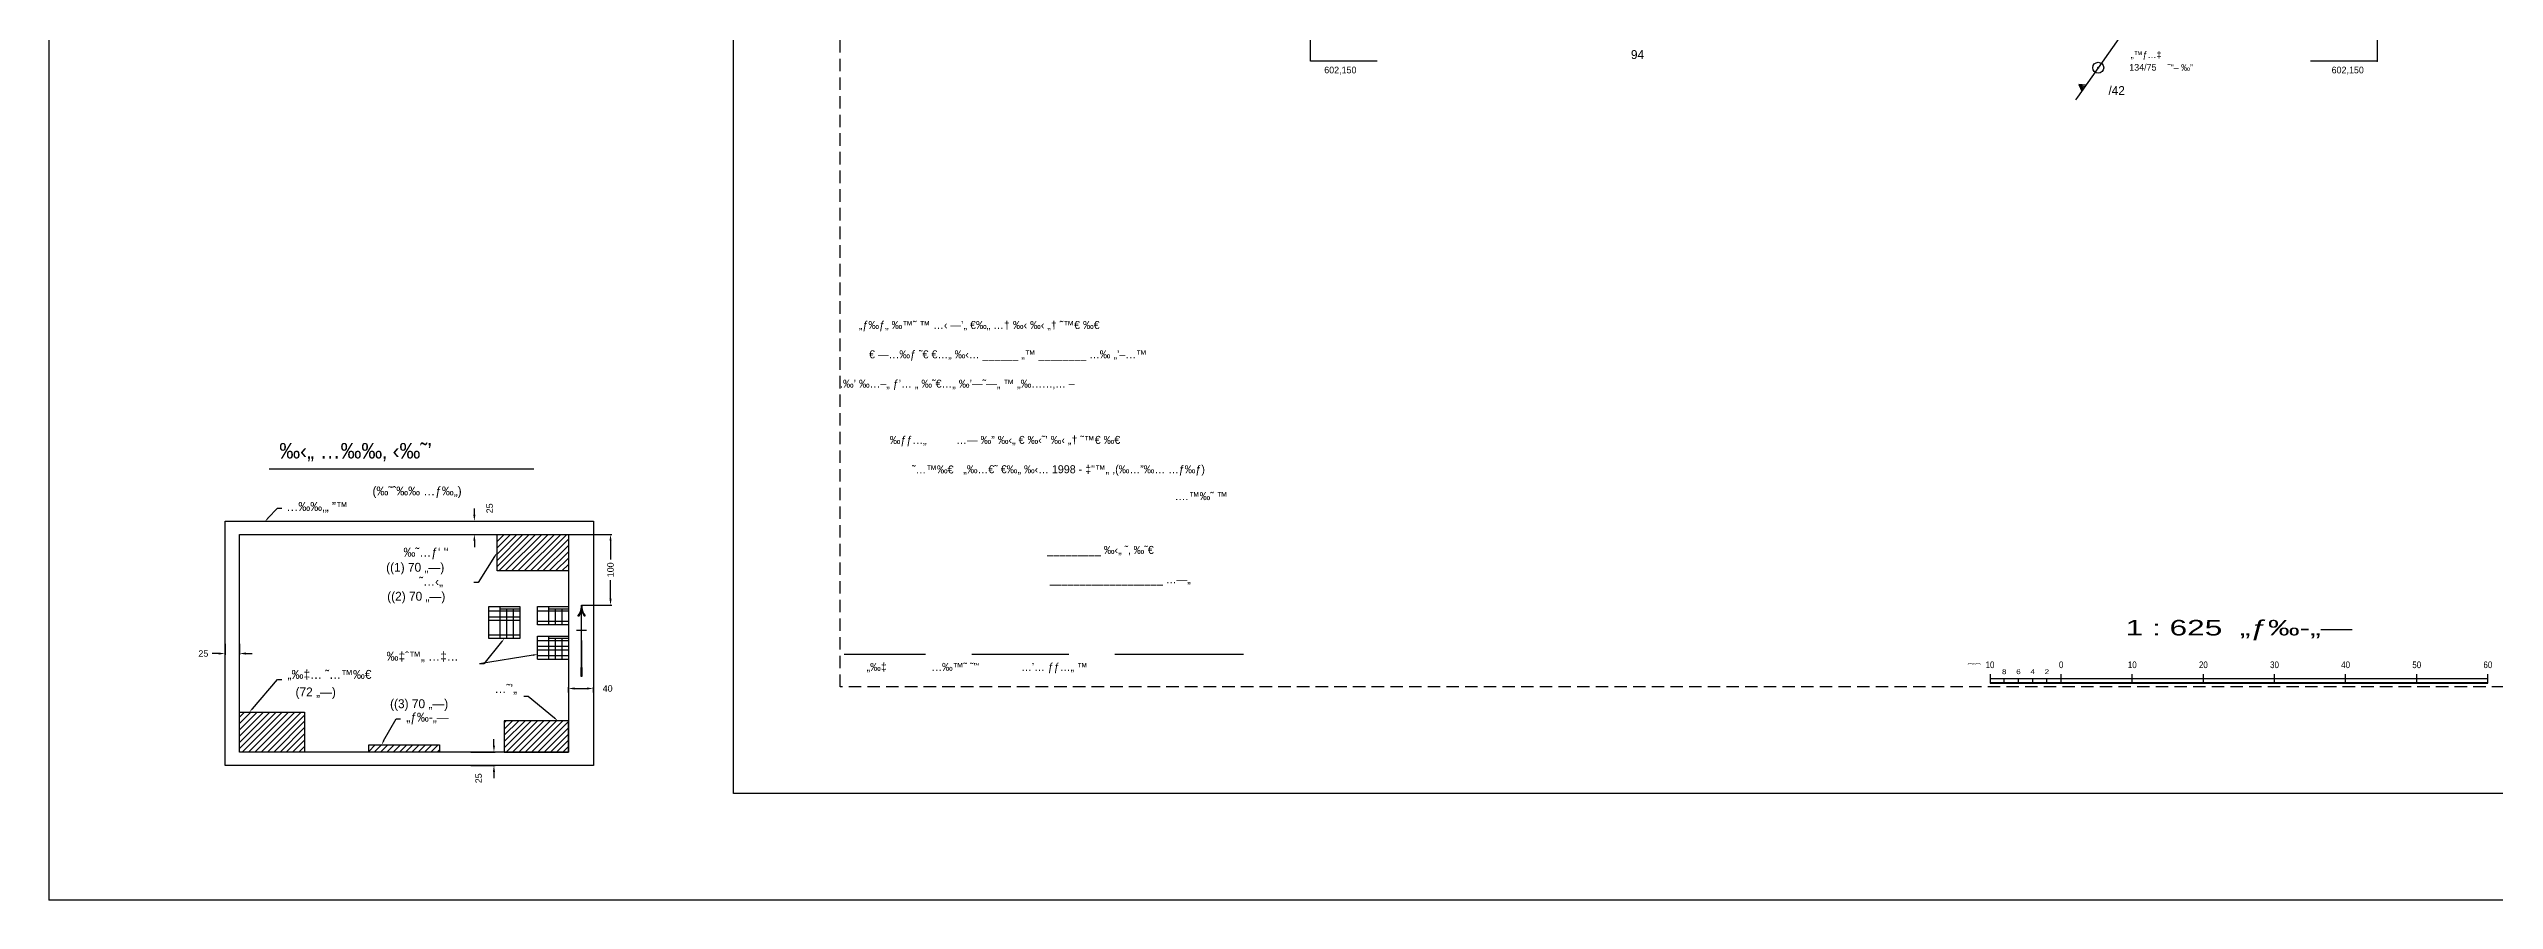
# Model space of a CAD drawing. Extents: x 173023 to 173570, y 602032 to 602387.
# Drawn here: x 173022.6 to 173366.4, y 602032 to 602151.7 of the extents above; entities that cross this region are included whole.
import ezdxf
from ezdxf.enums import TextEntityAlignment as Align

# ---------------------------------------------------------------- set-up
doc = ezdxf.new("R2010")
doc.units = 0
doc.header["$LTSCALE"] = 7
doc.linetypes.add('HIDDEN', pattern=[0.375, 0.25, -0.125])
for name, color, linetype in [('C1615', 7, 'Continuous'), ('C1650', 2, 'Continuous'), ('C1660', 7, 'Continuous'), ('C1662', 30, 'Continuous'), ('C1666', 6, 'Continuous'), ('C1680', 9, 'Continuous'), ('C1692', 4, 'Continuous')]:
    doc.layers.add(name, color=color, linetype=linetype)
doc.styles.get("Standard").update_dxf_attribs({"font": 'arial.ttf'})
doc.styles.add('TAZAR_HEBTXT', font='HEBTXT')
doc.dimstyles.get("Standard").update_dxf_attribs({"dimtxt": 0.18, "dimasz": 0.18, "dimexe": 0.18, "dimexo": 0.0625, "dimgap": 0.09, "dimtad": 0, "dimtih": 1, "dimtoh": 1, "dimdec": 4, "dimzin": 0, "dimdsep": 46, "dimtxsty": 'Standard', "dimcen": 0.09, "dimadec": 0, "dimazin": 0, "dimtfac": 1, "dimtdec": 4, "dimtofl": 0, "dimtmove": 2, "dimatfit": 3, "dimfxl": 0, "dimtolj": 1, "dimtzin": 0, "dimarcsym": 0})

# ---------------------------------------------------------------- blocks, each defined once
blk = doc.blocks.new('C1615')
for centre, radius in [((0, 0, 0.001), 1.25), ((0, 0, 0.002), 0.1)]:
    blk.add_circle(centre, radius)
at = {"style": 'TAZAR_HEBTXT'}
for tag, p in [('POINT_NAME', (0, 2.670605114756995)), ('UID', (-0.05155266656732493, -3.055201529743542))]:
    blk.add_attdef(tag, text='', height=2, dxfattribs=at).set_placement(p, align=Align.MIDDLE)
blk.add_attdef('MARK_DESC', (1.63819524444276, -0.9458413432370822), '', height=2, dxfattribs=at)
at = {"style": 'TAZAR_HEBTXT', "flags": 1}
for tag, p in [('MARK', (0.1031054584464925, -5.533306160843352)), ('SOURCE', (6.265592134013787e-08, -10.62427098656165)), ('TOPO', (6.265592134013787e-08, -8.030831048300115)), ('HEIGHT', (0.05155279187916761, -15.71377890976069)), ('CLASS', (0.05155279187916761, -13.12718311148961)), ('LEGAL_Y', (-0.05155260391140359, -21.58191771412808)), ('LEGAL_X', (0.05155279187916761, -18.81371070823083)), ('COMMENT', (-0.05155260391140359, -26.80241359831626)), ('LEGAL_Z', (-0.05155260391140359, -24.15884379326592))]:
    blk.add_attdef(tag, text='', height=2, dxfattribs=at).set_placement(p, align=Align.MIDDLE)
blk = doc.blocks.new('C1650_PLT')
for p, q in [((-0.02492247229636268, 0.7721895711304648), (-0.2616563982148179, 0.02800365612523812)), ((-2.301270546307529e-17, 0.8157102079417655), (-3.725157921601766e-16, 0.03675178998572659)), ((0.0228061297389741, 0.7645568963440085), (0.2404486117596253, 0.03563634212312516))]:
    blk.add_line(p, q)
blk.add_lwpolyline([(0.5005626833874054, -1.283424321679716e-16), (0, 0.867), (-0.5005626833874056, 3.208425278927729e-16)], close=True)
blk = doc.blocks.new('C1666')
at = {"style": 'TAZAR_HEBTXT'}
blk.add_attdef('TEXT', text='', height=2, dxfattribs=at).set_placement((0.01981868015718636, -0.02296761691104621), align=Align.MIDDLE)
blk = doc.blocks.new('*D35')
at = {"layer": 'C1680', "color": 0, "lineweight": -2}
for p, q in [((173047.4114827129, 602068.0361753405), (173047.4114827129, 602066.4805603843)), ((173049.4381958634, 602068.042951113), (173049.4381958634, 602066.4805603843)), ((173046.5114827129, 602066.6605603844), (173045.6114827129, 602066.6605603844)), ((173050.3381958634, 602066.6605603844), (173051.2381958634, 602066.6605603844))]:
    blk.add_line(p, q, dxfattribs=at)
at = {"layer": 'C1680', "color": 0}
for points in [[(173046.5114827129, 602066.8105603844), (173046.5114827129, 602066.5105603844), (173047.4114827129, 602066.6605603844)], [(173050.3381958634, 602066.8105603844), (173050.3381958634, 602066.5105603844), (173049.4381958634, 602066.6605603844)]]:
    blk.add_solid(points, dxfattribs=at)
at = {"layer": 'DEFPOINTS', "color": 0}
for p in [(173047.4114827129, 602068.0986753405), (173049.4381958634, 602068.105451113), (173049.4381958634, 602066.6605603844)]:
    blk.add_point(p, dxfattribs=at)
at = {"layer": 'C1680', "color": 0, "insert": (173044.3614827129, 602066.6605603844), "char_height": 0.9, "attachment_point": 5}
blk.add_mtext('\\A1;25', dxfattribs=at)
blk = doc.blocks.new('*D36')
at = {"layer": 'C1680', "color": 0, "lineweight": -2}
for p, q in [((173095.6881958634, 602061.1685778212), (173095.6881958634, 602061.9208753253)), ((173096.5881958634, 602061.7408753253), (173098.3025610583, 602061.7408753253)), ((173099.2025610582, 602061.1685778212), (173099.2025610582, 602061.9208753253))]:
    blk.add_line(p, q, dxfattribs=at)
at = {"layer": 'C1680', "color": 0}
for points in [[(173096.5881958634, 602061.8908753253), (173096.5881958634, 602061.5908753253), (173095.6881958634, 602061.7408753253)], [(173098.3025610583, 602061.8908753253), (173098.3025610583, 602061.5908753253), (173099.2025610582, 602061.7408753253)]]:
    blk.add_solid(points, dxfattribs=at)
at = {"layer": 'DEFPOINTS', "color": 0}
for p in [(173095.6881958634, 602061.1060778212), (173099.2025610582, 602061.7408753253), (173099.2025610582, 602061.1060778212)]:
    blk.add_point(p, dxfattribs=at)
at = {"layer": 'C1680', "color": 0, "insert": (173101.2025610582, 602061.7408753253), "char_height": 0.9, "attachment_point": 5}
blk.add_mtext('\\A1;40', dxfattribs=at)
blk = doc.blocks.new('*D37')
at = {"layer": 'C1680', "color": 0, "lineweight": -2}
for p, q in [((173085.2170671088, 602053.692951113), (173085.2170671088, 602054.592951113)), ((173081.9785578294, 602052.792951113), (173085.3970671088, 602052.792951113)), ((173081.9785578294, 602050.9111753405), (173085.3970671088, 602050.9111753405)), ((173085.2170671088, 602050.0111753405), (173085.2170671088, 602049.1111753405))]:
    blk.add_line(p, q, dxfattribs=at)
at = {"layer": 'C1680', "color": 0}
for points in [[(173085.0670671088, 602053.692951113), (173085.3670671088, 602053.692951113), (173085.2170671088, 602052.792951113)], [(173085.0670671088, 602050.0111753405), (173085.3670671088, 602050.0111753405), (173085.2170671088, 602050.9111753405)]]:
    blk.add_solid(points, dxfattribs=at)
at = {"layer": 'DEFPOINTS', "color": 0}
for p in [(173081.9160578294, 602052.792951113), (173081.9160578294, 602050.9111753405), (173085.2170671088, 602052.792951113)]:
    blk.add_point(p, dxfattribs=at)
at = {"layer": 'C1680', "color": 0, "insert": (173083.0670671088, 602049.1111753406), "char_height": 0.9, "attachment_point": 5, "rotation": 90}
blk.add_mtext('\\A1;25', dxfattribs=at)
blk = doc.blocks.new('*D38')
at = {"layer": 'C1680', "color": 0, "lineweight": -2}
for p, q in [((173093.7809784757, 602083.417951113), (173101.7871230665, 602083.417951113)), ((173101.6071230665, 602082.5179511129), (173101.6071230665, 602079.887943742)), ((173101.6071230665, 602074.3572542428), (173101.6071230665, 602076.9872616137)), ((173097.540264984, 602073.4572542427), (173101.7871230665, 602073.4572542427))]:
    blk.add_line(p, q, dxfattribs=at)
at = {"layer": 'C1680', "color": 0}
for points in [[(173101.4571230665, 602082.5179511129), (173101.7571230665, 602082.5179511129), (173101.6071230665, 602083.417951113)], [(173101.4571230665, 602074.3572542428), (173101.7571230665, 602074.3572542428), (173101.6071230665, 602073.4572542427)]]:
    blk.add_solid(points, dxfattribs=at)
at = {"layer": 'DEFPOINTS', "color": 0}
for p in [(173093.7184784757, 602083.417951113), (173097.477764984, 602073.4572542427), (173101.6071230665, 602073.4572542427)]:
    blk.add_point(p, dxfattribs=at)
at = {"layer": 'C1680', "color": 0, "insert": (173101.6071230664, 602078.4376026778), "char_height": 0.9, "attachment_point": 5, "rotation": 90}
blk.add_mtext('\\A1;100', dxfattribs=at)
blk = doc.blocks.new('*D39')
at = {"layer": 'C1680', "color": 0, "lineweight": -2}
for p, q in [((173081.9785578294, 602085.2861753405), (173082.6456391928, 602085.2861753405)), ((173082.4656391928, 602086.1861753406), (173082.4656391928, 602087.0861753406)), ((173081.9785578294, 602083.417951113), (173082.6456391928, 602083.417951113)), ((173082.4656391928, 602082.5179511129), (173082.4656391928, 602081.6179511129))]:
    blk.add_line(p, q, dxfattribs=at)
at = {"layer": 'C1680', "color": 0}
for points in [[(173082.3156391928, 602086.1861753406), (173082.6156391928, 602086.1861753406), (173082.4656391928, 602085.2861753405)], [(173082.3156391928, 602082.5179511129), (173082.6156391928, 602082.5179511129), (173082.4656391928, 602083.417951113)]]:
    blk.add_solid(points, dxfattribs=at)
at = {"layer": 'DEFPOINTS', "color": 0}
for p in [(173081.9160578294, 602085.2861753405), (173082.4656391928, 602085.2861753405), (173081.9160578294, 602083.417951113)]:
    blk.add_point(p, dxfattribs=at)
at = {"layer": 'C1680', "color": 0, "insert": (173084.6156391928, 602087.0861753406), "char_height": 0.9, "attachment_point": 5, "rotation": 90}
blk.add_mtext('\\A1;25', dxfattribs=at)

msp = doc.modelspace()

# ---------------------------------------------------------------- linework, layer by layer
at = {"layer": 'C1650'}
msp.add_lwpolyline([(173352.9687691784, 602252.156724871), (173348.79, 602245.0800000001), (173339.72, 602229.7200000001), (173335.956505149, 602219.6009343741), (173335.19, 602217.54), (173332.35, 602207.16), (173331.86, 602195.52), (173332.1090322065, 602187.3402498323), (173332.25, 602182.7100000001), (173327.88, 602173.31), (173321.99, 602163.88), (173316.11, 602156.6900000001), (173314.21, 602153.9800000001), (173307.8555370231, 602144.9364019663), (173307.5773030308, 602144.5516703997)], dxfattribs=at)
at = {"layer": 'C1660', "linetype": 'Continuous'}
for points in [[(173314.21, 602153.9800000001), (173310.76, 602149.0700000001)], [(173310.76, 602149.0700000001), (173307.8555370231, 602144.9364019663)]]:
    msp.add_lwpolyline(points, dxfattribs=at)
at = {"layer": 'C1662'}
msp.add_point((173350, 602150), dxfattribs=at)
at = {"layer": 'C1680'}
for p, q in [((173022.6483212875, 602387.3584105028), (173022.6483212875, 602031.9699202715)), ((173200, 602150), (173200, 602159.375)), ((173350, 602159.375), (173350, 602150)), ((173209.375, 602150), (173200, 602150)), ((173350, 602150), (173340.625, 602150)), ((173053.6016155109, 602092.6491117337), (173090.8243312785, 602092.6491117337)), ((173047.4114827129, 602085.2861753405), (173099.2025610583, 602085.2861753405)), ((173047.4114827129, 602050.9111753405), (173047.4114827129, 602085.2861753405)), ((173099.2025610582, 602085.2861753405), (173099.2025610582, 602050.9111753405)), ((173085.6499237389, 602078.8849302821), (173090.1829445698, 602083.417951113)), ((173085.6499237389, 602079.7688137586), (173089.2990610933, 602083.417951113)), ((173085.6499237389, 602080.6526972351), (173088.4151776168, 602083.417951113)), ((173085.6499237389, 602081.5365807116), (173087.5312941403, 602083.417951113)), ((173085.6499237389, 602082.4204641881), (173086.6474106638, 602083.417951113)), ((173085.6499237389, 602083.3043476646), (173085.7635271873, 602083.417951113)), ((173085.9268378895, 602078.2779609562), (173091.0668280463, 602083.417951113)), ((173086.810721366, 602078.2779609562), (173091.9507115227, 602083.417951113)), ((173087.6946048425, 602078.2779609562), (173092.8345949992, 602083.417951113)), ((173088.578488319, 602078.2779609562), (173093.7184784757, 602083.417951113)), ((173089.4623717955, 602078.2779609562), (173094.6023619522, 602083.417951113)), ((173090.3462552719, 602078.2779609562), (173095.4862454286, 602083.417951113)), ((173091.2301387484, 602078.2779609562), (173095.6881958634, 602082.7360180712)), ((173092.1140222249, 602078.2779609562), (173095.6881958634, 602081.8521345948)), ((173092.9979057014, 602078.2779609562), (173095.6881958634, 602080.9682511183)), ((173093.8817891779, 602078.2779609562), (173095.6881958634, 602080.0843676418)), ((173094.7656726544, 602078.2779609562), (173095.6881958634, 602079.2004841653)), ((173095.6495561308, 602078.2779609562), (173095.6881958634, 602078.3166006888)), ((173086.0651960444, 602072.9595285181), (173088.8776960444, 602072.9595285181)), ((173087.0026960444, 602072.9595285181), (173087.0026960444, 602071.3345285181)), ((173087.0026960444, 602071.3345285181), (173087.0026960444, 602068.7720285181)), ((173087.9401960444, 602072.9595285181), (173087.9401960444, 602071.3345285181)), ((173087.9401960444, 602071.3345285181), (173087.9401960444, 602068.7720285181)), ((173092.8947681167, 602072.9645278197), (173095.7072681167, 602072.9645278197)), ((173093.8322681167, 602072.9645278197), (173093.8323681167, 602070.7145278197)), ((173094.7697681167, 602072.9645278197), (173094.7698681167, 602070.7145278197)), ((173097.0308480864, 602071.9628390415), (173097.1937159969, 602071.9628390415)), ((173097.5158287437, 602073.1066825445), (173097.5431693183, 602073.4572542427)), ((173097.5431693183, 602063.4973433401), (173097.5431693183, 602073.4572542427)), ((173097.5431693183, 602073.4572542427), (173097.5688649791, 602073.1066825445)), ((173097.9003297356, 602071.9628390415), (173098.052957163, 602071.9628390415)), ((173092.8948681167, 602068.8083278197), (173095.7073681167, 602068.8083278197)), ((173093.8323681167, 602068.8083278197), (173093.8323681167, 602067.1833278197)), ((173094.7698681167, 602068.8083278197), (173094.7698681167, 602067.1833278197)), ((173096.845975479, 602069.9712853845), (173098.2403631575, 602069.9712853845)), ((173097.5431693183, 602068.4772988759), (173097.4435701501, 602063.4973433401)), ((173097.6427684864, 602063.4973433401), (173097.5431693183, 602068.4772988759)), ((173093.8323681167, 602067.1833278197), (173093.8323681167, 602065.8708278197)), ((173094.7698681167, 602067.1833278197), (173094.7698681167, 602065.8708278197)), ((173145.8966194962, 602066.516146312), (173134.442989398, 602066.516146312)), ((173166.0439674734, 602066.516146312), (173152.3824098955, 602066.516146312)), ((173190.6071729608, 602066.516146312), (173172.5297578727, 602066.516146312)), ((173097.4435701501, 602063.4973433401), (173097.6427684864, 602063.4973433401)), ((173049.4381958634, 602053.2798041244), (173054.578814537, 602058.420422798)), ((173049.4381958634, 602054.1636876009), (173053.6949310606, 602058.420422798)), ((173049.4381958634, 602055.0475710774), (173052.8110475841, 602058.420422798)), ((173049.4381958634, 602055.9314545539), (173051.9271641076, 602058.420422798)), ((173049.4381958634, 602056.8153380303), (173051.0432806311, 602058.420422798)), ((173049.4381958634, 602057.6992215068), (173050.1593971546, 602058.420422798)), ((173049.8352263284, 602052.792951113), (173055.4626980135, 602058.420422798)), ((173050.7191098049, 602052.792951113), (173056.34658149, 602058.420422798)), ((173051.6029932814, 602052.792951113), (173057.2304649665, 602058.420422798)), ((173052.4868767579, 602052.792951113), (173058.114348443, 602058.420422798)), ((173053.3707602344, 602052.792951113), (173058.5907750167, 602058.0129658952)), ((173054.2546437109, 602052.792951113), (173058.5907750167, 602057.1290824189)), ((173055.1385271873, 602052.792951113), (173058.5907750167, 602056.2451989424)), ((173056.0224106638, 602052.792951113), (173058.5907750167, 602055.3613154659)), ((173056.9062941403, 602052.792951113), (173058.5907750167, 602054.4774319894)), ((173086.6711204221, 602053.3896226708), (173090.467950637, 602057.1864528857)), ((173086.6711204221, 602054.2735061473), (173089.5840671605, 602057.1864528857)), ((173086.6711204221, 602055.1573896238), (173088.700183684, 602057.1864528857)), ((173086.6711204221, 602056.0412731003), (173087.8163002076, 602057.1864528857)), ((173086.6711204221, 602056.9251565768), (173086.9324167311, 602057.1864528857)), ((173086.9583323407, 602052.792951113), (173091.3518341135, 602057.1864528857)), ((173087.8422158172, 602052.792951113), (173092.23571759, 602057.1864528857)), ((173088.7260992937, 602052.792951113), (173093.1196010665, 602057.1864528857)), ((173089.6099827702, 602052.792951113), (173094.003484543, 602057.1864528857)), ((173090.4938662467, 602052.792951113), (173094.8873680194, 602057.1864528857)), ((173091.3777497232, 602052.792951113), (173095.6881958634, 602057.1033972533)), ((173092.2616331996, 602052.792951113), (173095.6881958634, 602056.2195137768)), ((173093.1455166761, 602052.792951113), (173095.6881958634, 602055.3356303003)), ((173094.0294001526, 602052.792951113), (173095.6881958634, 602054.4517468238)), ((173099.2025610583, 602050.9111753405), (173047.4114827129, 602050.9111753405)), ((173057.7901776168, 602052.792951113), (173058.5907750167, 602053.5935485129)), ((173067.6047712452, 602053.7687099766), (173067.649873669, 602053.8138124003)), ((173067.6047712452, 602052.8848265001), (173068.5337571455, 602053.8138124003)), ((173068.3860372872, 602052.7822090655), (173069.417640622, 602053.8138124003)), ((173069.2699207636, 602052.7822090655), (173070.3015240984, 602053.8138124003)), ((173070.1538042401, 602052.7822090655), (173071.1854075749, 602053.8138124003)), ((173071.0376877166, 602052.7822090655), (173072.0692910514, 602053.8138124003)), ((173071.9215711931, 602052.7822090655), (173072.9531745279, 602053.8138124003)), ((173072.8054546696, 602052.7822090655), (173073.8370580044, 602053.8138124003)), ((173073.6893381461, 602052.7822090655), (173074.7209414809, 602053.8138124003)), ((173074.5732216226, 602052.7822090655), (173075.6048249574, 602053.8138124003)), ((173075.457105099, 602052.7822090655), (173076.4887084338, 602053.8138124003)), ((173076.3409885755, 602052.7822090655), (173077.3725919103, 602053.8138124003)), ((173077.224872052, 602052.7822090655), (173077.5519058996, 602053.1092429132)), ((173094.9132836291, 602052.792951113), (173095.6881958634, 602053.5678633474)), ((173570.4340557384, 602031.9699202715), (173022.6483212875, 602031.9699202715))]:
    msp.add_line(p, q, dxfattribs=at)
at = {"layer": 'C1680', "linetype": 'Continuous'}
for p, q in [((173295.5511609653, 602063.7649663741), (173295.5511609653, 602062.5149843742)), ((173295.5511609653, 602063.1399753741), (173365.5501609653, 602063.1399753741)), ((173297.5511319653, 602062.5149843742), (173297.5511319653, 602063.1399753741)), ((173299.5511039653, 602062.5149843742), (173299.5511039653, 602063.1399753741)), ((173301.5510749653, 602062.5149843742), (173301.5510749653, 602063.1399753741)), ((173303.5510469653, 602062.5149843742), (173303.5510469653, 602063.1399753741)), ((173305.5510179652, 602062.5149843742), (173305.5510179652, 602063.7649663741)), ((173315.5508749653, 602062.5149843742), (173315.5508749653, 602063.7649663741)), ((173325.5507319653, 602062.5149843742), (173325.5507319653, 602063.7649663741)), ((173335.5505899652, 602062.5149843742), (173335.5505899652, 602063.7649663741)), ((173345.5504469653, 602062.5149843742), (173345.5504469653, 602063.7649663741)), ((173355.5503039653, 602062.5149843742), (173355.5503039653, 602063.7649663741)), ((173365.5501609653, 602062.5149843742), (173365.5501609653, 602063.7649663741))]:
    msp.add_line(p, q, dxfattribs=at)
at = {"layer": 'C1680'}
for points in [[(173555.4340557384, 602372.3584105028), (173555.4340557384, 602046.9699202715), (173118.8929857162, 602046.9699202715), (173118.8929857162, 602372.3584105028)], [(173049.4381958634, 602052.792951113), (173049.4381958634, 602083.417951113), (173095.6881958634, 602083.417951113), (173095.6881958634, 602052.792951113)], [(173095.6881958634, 602083.417951113), (173095.6881958634, 602078.2779609562), (173085.649923739, 602078.2779609562), (173085.649923739, 602083.417951113)], [(173088.8776960444, 602071.3345285181), (173088.8776960444, 602068.7720285181), (173084.5026960444, 602068.7720285181), (173084.5026960444, 602071.3345285181), (173084.5026960444, 602073.2720285181), (173088.8776960444, 602073.2720285181)], [(173095.7073681167, 602070.7145278197), (173091.3323681167, 602070.7145278197), (173091.3322681167, 602073.2770278197), (173095.7072681167, 602073.2770278197)], [(173049.4381958634, 602052.792951113), (173049.4381958634, 602058.420422798), (173058.5907750167, 602058.420422798), (173058.5907750167, 602052.792951113)], [(173095.6881958634, 602052.792951113), (173095.6881958634, 602057.1864528857), (173086.6711204221, 602057.1864528857), (173086.6711204221, 602052.792951113)], [(173067.6047712452, 602052.7822090655), (173067.6047712452, 602053.8138124003), (173077.5519058996, 602053.8138124003), (173077.5519058996, 602052.7822090655)]]:
    msp.add_lwpolyline(points, close=True, dxfattribs=at)
at = {"layer": 'C1680', "color": 1, "linetype": 'HIDDEN'}
msp.add_lwpolyline([(173530.6172767501, 602061.9699202715), (173133.8929857162, 602061.9699202715), (173133.8929857162, 602357.3584105028), (173530.4340557384, 602357.3584105028)], dxfattribs=at)
at = {"layer": 'C1680'}
for points in [[(173084.5026960444, 602072.6470285181), (173088.8776960444, 602072.6470285181)], [(173084.5026960444, 602071.8345285181), (173088.8776960444, 602071.8345285181)], [(173084.5026960444, 602071.3345285181), (173088.8776960444, 602071.3345285181)], [(173086.0651960444, 602073.2720285181), (173086.0651960444, 602071.3345285181), (173086.0651960444, 602068.7720285181)], [(173091.3322681167, 602072.6520278197), (173095.7072681167, 602072.6520278197)], [(173091.3323681167, 602071.2145278197), (173095.7073681167, 602071.2145278197)], [(173092.8947681167, 602073.2770278197), (173092.8948681167, 602070.7145278197)], [(173084.5026960444, 602069.2720285181), (173088.8776960444, 602069.2720285181)], [(173091.3323681167, 602065.8708278197), (173091.3323681167, 602067.1833278197), (173091.3323681167, 602069.1208278197), (173095.7073681167, 602069.1208278197), (173095.7073681167, 602067.1833278197)], [(173091.3323681167, 602068.4958278197), (173095.7073681167, 602068.4958278197)], [(173091.3323681167, 602067.6833278197), (173095.7073681167, 602067.6833278197)], [(173092.8948681167, 602069.1208278197), (173092.8948681167, 602067.1833278197), (173092.8948681167, 602065.8708278197)], [(173091.3323681167, 602067.1833278197), (173095.7073681167, 602067.1833278197)], [(173091.3323681167, 602066.3708278197), (173095.7073681167, 602066.3708278197)], [(173091.3323681167, 602065.8708278197), (173095.7073681167, 602065.8708278197)], [(173095.7073681167, 602067.1833278197), (173095.7073681167, 602065.8708278197)]]:
    msp.add_lwpolyline(points, dxfattribs=at)
at = {"layer": 'C1680', "linetype": 'Continuous', "const_width": 0.25}
msp.add_lwpolyline([(173295.5511609653, 602062.5149843742), (173365.5501609653, 602062.5149843742)], dxfattribs=at)
at = {"layer": 'C1680'}
for points in [[(173053.4384611575, 602085.6877642447, 0), (173054.7716389488, 602087.1327960335, 0)], [(173054.7716389488, 602087.1327960335, 0), (173055.3966389488, 602087.1327960335, 0)], [(173085.3173909387, 602080.3187614232, 0), (173083.0174539142, 602076.6586284111, 0)], [(173083.0174539142, 602076.6586284111, 0), (173082.3924539142, 602076.6586284111, 0)], [(173086.2958538843, 602068.2871375398, 0), (173083.8114496072, 602065.2322645327, 0)], [(173090.715117165, 602066.4289643003, 0), (173083.1864496072, 602065.2322645327, 0)], [(173083.8114496072, 602065.2322645327, 0), (173083.1864496072, 602065.2322645327, 0)], [(173051.2501771427, 602058.8950192224, 0), (173054.7766360557, 602063.0104713117, 0)], [(173054.7766360557, 602063.0104713117, 0), (173055.4016360557, 602063.0104713117, 0)], [(173069.7131379228, 602054.3589022701, 0), (173071.4505216522, 602057.4559887486, 0)], [(173071.4505216522, 602057.4559887486, 0), (173072.0755216522, 602057.4559887486, 0)], [(173090.0221410466, 602060.629979204, 0), (173089.3971410466, 602060.629979204, 0)], [(173093.7314130221, 602057.5831586916, 0), (173090.0221410466, 602060.629979204, 0)]]:
    msp.add_polyline3d(points, dxfattribs=at)
for centre, radius, start, end in [((173095.5309126572, 602073.2736352559), 1.991982180526819, 318.8497328418095, 356.0974007733209), ((173095.5341012861, 602073.241951057), 1.991982180526819, 320.0491490981578, 359.8899667054138), ((173095.5379660534, 602073.2089663675), 1.991982180526819, 321.2758519917195, 1.873186706423937), ((173095.5427098063, 602073.1737477033), 1.991982180526819, 322.5628132049538, 3.589272772143976), ((173095.5484409588, 602073.1364055601), 1.991982180526819, 323.9036354500591, 5.199693010243014), ((173095.4291628969, 602073.1635268751), 2.134314624423467, 325.7667224461097, 7.910230228559978), ((173099.6357591914, 602073.1674887841), 2.112556839022019, 172.1162630558113, 214.7664790625048), ((173099.5363786404, 602073.135155043), 1.991982180526819, 174.634354883646, 216.0518627200467), ((173099.5411895105, 602073.1660323689), 1.991982180526819, 175.945754062178, 217.1582194295671), ((173099.5468997138, 602073.2077091706), 1.991982180526819, 177.9381853121914, 218.6778126794025), ((173099.550894669, 602073.2416925885), 1.991982180526819, 179.977795091138, 219.9411536748399), ((173099.5539942572, 602073.2723735579), 1.991982180526819, 183.7786208722123, 221.1020894659246)]:
    msp.add_arc(centre, radius, start, end, dxfattribs=at)
at = {"layer": 'C1680', "extrusion": (0, 0, -1)}
for points in [[(-173053.5150216042, 602085.6171300289), (-173053.0146558626, 602085.2284015645), (-173053.3619007108, 602085.7583984606)], [(-173085.2291918368, 602080.3741835565), (-173085.649923739, 602080.8479560346), (-173085.4055900406, 602080.2633392898)], [(-173086.2150387213, 602068.3528612332), (-173086.6901960444, 602068.7720285181), (-173086.3766690474, 602068.2214138465)], [(-173090.6987649118, 602066.5318394589), (-173091.3323681167, 602066.5270778197), (-173090.7314694182, 602066.3260891417)], [(-173051.3292765467, 602058.8272403266), (-173050.8435037677, 602058.420422798), (-173051.1710777386, 602058.9627981182)], [(-173093.7975306564, 602057.6636518769), (-173094.2143721337, 602057.1864528857), (-173093.6652953877, 602057.5026655063)], [(-173069.8039862344, 602054.3079387663), (-173069.4073569001, 602053.8138124003), (-173069.6222896112, 602054.4098657739)]]:
    msp.add_solid(points, dxfattribs=at)
at = {"layer": 'C1680'}
msp.add_solid([(173097.4435701501, 602063.4973433401), (173097.5431693183, 602068.4772988759), (173097.6427684864, 602063.4973433401)], dxfattribs=at)

# ---------------------------------------------------------------- block references
at = {"layer": 'C1615'}
ref = msp.add_blockref('C1615', (173310.76, 602149.0700000001), dxfattribs=dict(at, xscale=0.6200000000000001, yscale=0.6200000000000001, zscale=0.6200000000000001))
ref.add_attrib('POINT_NAME', '/42', dxfattribs={"layer": '0', "height": 1.24, "style": 'TAZAR_HEBTXT'}).set_placement((173313.353788479, 602145.885754835), align=Align.MIDDLE)
at = {"layer": 'C1650', "rotation": 54.78594265852841}
msp.add_blockref('C1650_PLT', (173308.7385199812, 602146.1930530748), dxfattribs=at)
at = {"layer": 'C1666', "xscale": 0.625, "yscale": 0.625, "zscale": 0.625}
msp.add_blockref('C1666', (173245.9818306557, 602150.9391396267), dxfattribs=at).add_auto_attribs({'TEXT': '94'})

# ---------------------------------------------------------------- texts
at = {"layer": 'C1680', "style": 'TAZAR_HEBTXT'}
for s, height, p in [('602,150', 0.9375, (173201.951594259, 602148.2846640744)), ('602,150', 0.9375, (173343.5804040601, 602148.2846640744)), ('„ƒ‰ƒ„ ‰™˜ ™ …‹ —’„ €‰„ …† ‰‹ ‰‹ „† ˜™€ ‰€', 1.125, (173136.5227480692, 602112.3163775781)), ('€ —…‰ƒ ˜€ €…„ ‰‹… ______ „™ ________ …‰ „’–…™', 1.125, (173137.9485744093, 602108.1892725569)), ('.‰’ ‰…–„ ƒ’… „ ‰˜€…„ ‰’—˜—„ ™ „‰……‚… –', 1.125, (173133.8569243462, 602104.0621675357)), ('‰‹„ …‰‰‚ ‹‰˜’', 2.1875, (173055.0443562824, 602094.0909490208)), (' ‰ƒƒ…„', 1.125, (173140.4434864061, 602096.1348357665)), ('…— ‰” ‰‹„ € ‰‹˜’ ‰‹ „† ˜™€ ‰€', 1.125, (173150.2051867096, 602096.1518837543)), ('˜…™‰€', 1.125, (173143.9856515392, 602091.9955631979)), ('„‰…€˜ €‰„ ‰‹… 1998 - ‡"™„ ,(‰…”‰… …ƒ‰ƒ)', 1.125, (173151.2059319088, 602092.024778733)), ('(‰˜ˆ‰‰ …ƒ‰„)', 1.25, (173068.1391974653, 602088.9041847613)), (' .…™‰˜ ™', 1.125, (173180.5754498584, 602088.2415990536)), ('…‰‰‚„ ”™', 1.25, (173056.0398748686, 602086.721628555)), ("‰˜…ƒ‘ '‘", 1.25, (173072.4995343963, 602080.2875791477)), ('_________ ‰‹„ ˜‚ ‰˜€', 1.125, (173163.0155476458, 602080.6752396949)), ('((1) 70 „—)', 1.25, (173070.0617136638, 602078.1662472741)), ('((2) 70 „—)', 1.25, (173070.2104752678, 602074.0917927201)), ('˜…‹„', 1.25, (173074.7118513675, 602076.1861548518)), ('___________________ …—„', 1.125, (173163.3588735346, 602076.5481346736)), ('„‰‡… ˜…™‰€', 1.25, (173056.2026539062, 602063.1002957791)), ('‰‡ˆ™„ …‡…', 1.25, (173070.1209454272, 602065.6565068555)), ('„‰‡               …‰™˜ ˜”‘              …’… ƒƒ…„ ™', 1.125, (173137.5994288107, 602064.2208179276)), ('(72 „—)', 1.25, (173057.3241456285, 602060.6343235448)), ('…˜’„', 1.25, (173085.3010750294, 602061.101416277)), ('((3) 70 „—)', 1.25, (173070.6130326141, 602058.9757368134)), ('„ƒ‰-„—', 1.25, (173072.9031695453, 602057.0809887486))]:
    msp.add_text(s, height=height, dxfattribs=at).set_placement(p)
for s, height, width, p, p2 in [('1 : 625  „ƒ‰-„—', 2.1875, 1.043054237553664, (173314.6131609653, 602069.2023953742), (173346.4881609653, 602069.2023953742)), ('˜ˆ', 0.6875, 0.9509812760345975, (173292.4574219653, 602064.5712133741), (173294.3324219653, 602064.5712133741)), ('10', 0.9375, 0.9333333333333336, (173294.9261609653, 602064.6087163741), (173296.1761609653, 602064.6087163741)), ('8', 0.6875, 1.363636363636364, (173297.2386319653, 602063.7587253741), (173297.8636319653, 602063.7587253741)), ('6', 0.6875, 1.468531468531469, (173299.2386039653, 602063.7587253741), (173299.8636039653, 602063.7587253741)), ('4', 0.6875, 1.272727272727273, (173301.2385749653, 602063.7587253741), (173301.8635749653, 602063.7587253741)), ('2', 0.6875, 1.363636363636364, (173303.2385469653, 602063.7587253741), (173303.8635469653, 602063.7587253741)), ('10', 0.9375, 0.9333333333333336, (173314.9258749653, 602064.6087163741), (173316.1758749653, 602064.6087163741)), ('20', 0.9375, 0.8235294117647058, (173324.9257319653, 602064.6087163741), (173326.1757319653, 602064.6087163741)), ('30', 0.9375, 0.8235294117647061, (173334.9255899652, 602064.6087163741), (173336.1755899652, 602064.6087163741)), ('40', 0.9375, 0.8235294117647061, (173344.9254469653, 602064.6087163741), (173346.1754469653, 602064.6087163741)), ('50', 0.9375, 0.823529411764706, (173354.9253039653, 602064.6087163741), (173356.1753039653, 602064.6087163741)), ('60', 0.9375, 0.8235294117647061, (173364.9251609653, 602064.6087163741), (173366.1751609653, 602064.6087163741))]:
    msp.add_text(s, height=height, dxfattribs=dict(at, width=width)).set_placement(p, p2, align=Align.FIT)
msp.add_text('0', height=0.9375, dxfattribs=at).set_placement((173305.2385179652, 602064.6087163741), (173305.8635179652, 602064.6087163741), align=Align.FIT)
at = {"layer": 'C1692', "style": 'TAZAR_HEBTXT'}
for s, p in [('„™ƒ…‡', (173315.3380090838, 602150.4448240985)), ('134/75', (173315.1269906526, 602148.6626232971)), ('˜"– ‰”', (173320.5154238732, 602148.6356375407))]:
    msp.add_text(s, height=0.9375, dxfattribs=at).set_placement(p)

# ---------------------------------------------------------------- dimensions: what is measured, and where the dimension line sits
at = {"layer": 'C1680'}
for base, p1, p2, picture, middle in [((173082.4656391928, 602085.2861753405), (173081.9160578294, 602083.417951113), (173081.9160578294, 602085.2861753405), '*D39', (173084.6156391928, 602087.0861753406)), ((173085.2170671088, 602052.792951113), (173081.9160578294, 602050.9111753405), (173081.9160578294, 602052.792951113), '*D37', (173083.0670671088, 602049.1111753406))]:
    dim = msp.add_linear_dim(base=base, p1=p1, p2=p2, angle=90, text='25', dimstyle='Standard', override={"dimtxt": 0.9, "dimasz": 0.9, "dimgap": 0.5}, dxfattribs=at)
    dim.commit()
    dim.dimension.update_dxf_attribs({"geometry": picture, "text_midpoint": middle, "dimtype": 160, "text_rotation": 90})
dim = msp.add_linear_dim(base=(173101.6071230665, 602073.4572542427), p1=(173093.7184784757, 602083.417951113), p2=(173097.477764984, 602073.4572542427), angle=90, text='100', dimstyle='Standard', override={"dimtxt": 0.9, "dimasz": 0.9, "dimgap": 0.5, "dimtad": 1, "dimtih": 0, "dimtoh": 0}, dxfattribs=at)
dim.commit()
dim.dimension.update_dxf_attribs({"geometry": '*D38', "text_midpoint": (173101.6071230664, 602078.4376026778), "text_rotation": 90})
for base, p1, p2, text, picture, middle in [((173049.4381958634, 602066.6605603844), (173047.4114827129, 602068.0986753405), (173049.4381958634, 602068.105451113), '25', '*D35', (173044.3614827129, 602066.6605603844)), ((173099.2025610582, 602061.7408753253), (173095.6881958634, 602061.1060778212), (173099.2025610582, 602061.1060778212), '40', '*D36', (173101.2025610582, 602061.7408753253))]:
    dim = msp.add_linear_dim(base=base, p1=p1, p2=p2, text=text, dimstyle='Standard', override={"dimtxt": 0.9, "dimasz": 0.9, "dimgap": 0.5}, dxfattribs=at)
    dim.commit()
    dim.dimension.update_dxf_attribs({"geometry": picture, "text_midpoint": middle, "dimtype": 160})

doc.saveas('drawing.dxf')
